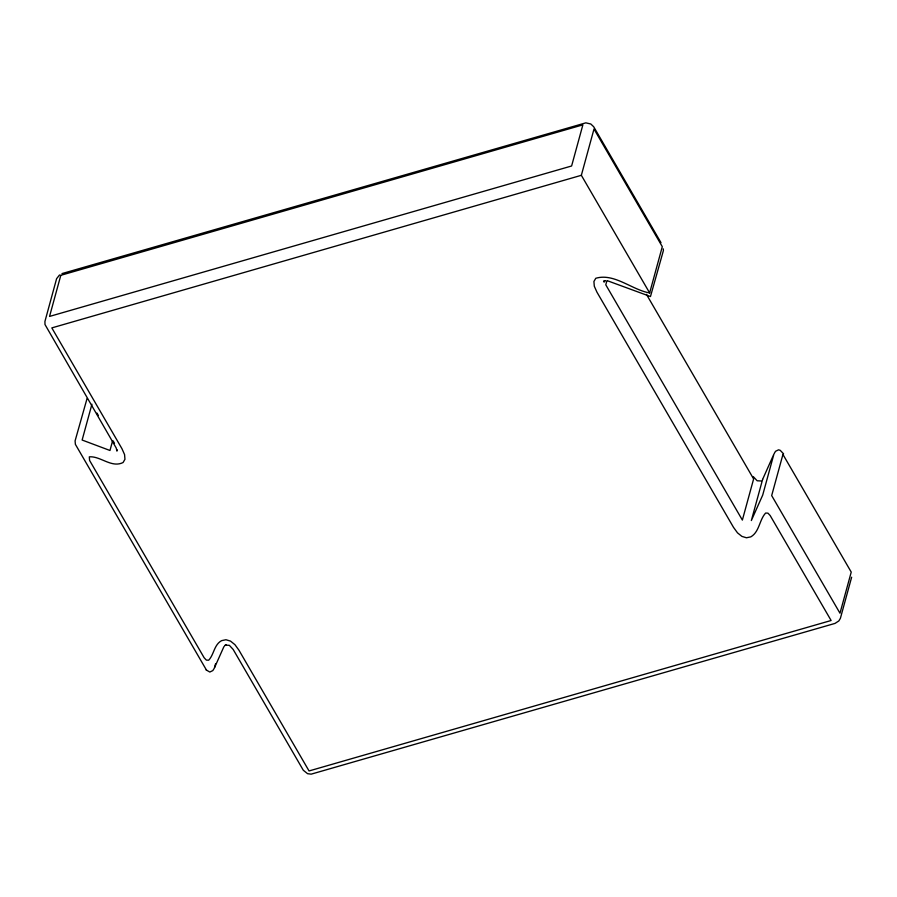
<?xml version="1.0" encoding="UTF-8"?>
<svg xmlns="http://www.w3.org/2000/svg" width="897" height="897" viewBox="0 0 897 897"><rect width="100%" height="100%" fill="white"/><g stroke="black" fill="none" stroke-linecap="round" stroke-linejoin="round"><path stroke-width="1.35" d="M117.014 449.621L116.969 451.113L116.206 447.995L44.985 324.512L44.928 321.462L56.601 278.687L59.55 274.942M91.931 404.211L82.132 440.035L109.972 450.485L112.506 441.189M215.515 663.903L214.428 667.884L223.891 646.692M581.346 175.307L593.993 129.045L662.3 246.675L649.641 292.938C631.914 289.888 614.322 272.834 595.787 278.272L593.915 281.49L594.296 286.21L596.909 292.097L733.511 527.358L737.502 532.852L741.909 536.395L746.45 537.774L750.811 536.866C759.535 531.809 759.277 519.834 765.646 513.039L767.967 513.162L770.164 515.528L831.115 620.5L309.05 770.949L238.916 650.146L234.924 644.663L230.507 641.108L225.966 639.74L221.615 640.637C214.047 644.651 214.047 654.597 208.665 660.226L206.344 660.102L204.146 657.748L89.599 460.453L89.308 456.842C100.52 455.9 111.576 468.324 123.08 462.516L124.952 459.298L124.571 454.588L121.958 448.702L51.824 327.898L581.346 175.307L649.641 292.938M606.865 280.828L605.778 284.798L742.368 520.069L753.626 478.942L646.445 294.351M851.645 577.197L840.399 618.313L838.83 620.948L835.006 623.415L311.158 774.156L307.57 773.685L303.298 770.243L233.164 649.439L229.352 645.335L225.304 645.122L225.988 644.696L224.474 645.918M604.668 280.884L603.984 282.062L604.724 280.806L603.569 281.389L605.385 280.705M87.043 398.571L75.09 440.887L75.382 444.34L206.545 670.238M213.979 668.702L212.836 670.575L209.82 672.044L206.175 669.947M774.403 453.164L775.546 451.292L778.562 449.823L780.222 450.328L783.619 453.871M61.994 273.585L585.842 122.844L590.798 123.999L593.702 126.757L661.011 242.695M761.183 480.983L757.146 480.77L753.323 476.666M607.448 280.75L650.471 296.537L663.399 250.588L663.264 248.85M96.966 413.091L98.367 415.513M113.1 440.876L114.502 443.297M60.805 275.312L49.548 316.428L571.613 165.99L582.871 124.862L60.805 275.312M762.607 479.413L751.35 520.54L762.697 495.11L773.954 453.983L762.607 479.413M782.935 454.454L771.678 495.581L839.984 613.212L851.231 572.084L782.935 454.454"/></g></svg>
